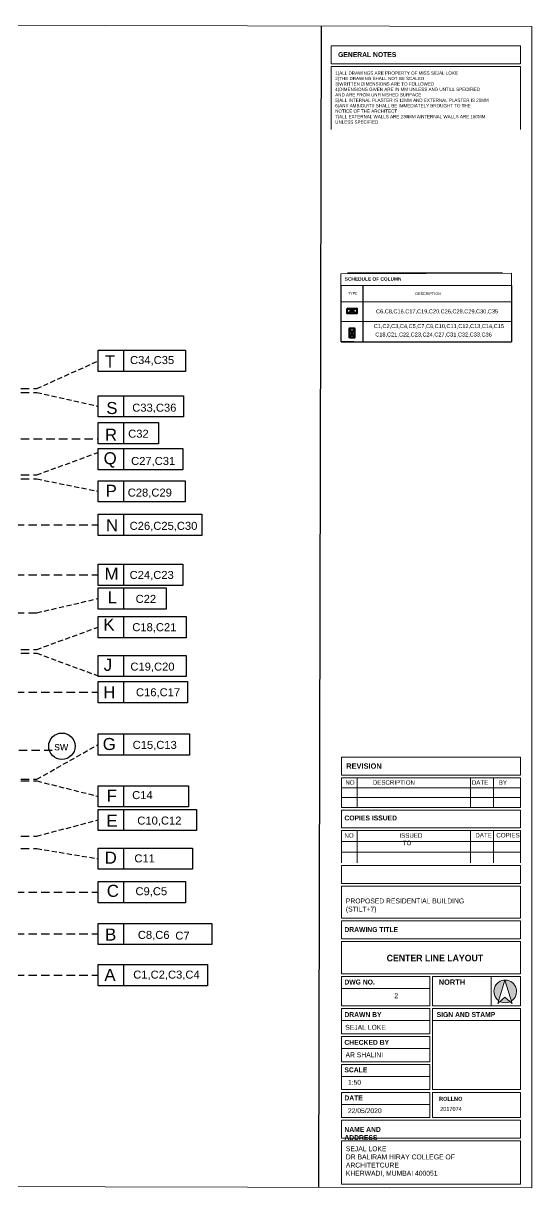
# Model space of a CAD drawing. Header units: millimetres. Extents: x -1932176 to 78768, y -1967 to 1266654.
# Drawn here: x -269378 to -250318, y 498524 to 542171 of the extents above; entities that cross this region are included whole.
import ezdxf

# ---------------------------------------------------------------- set-up
doc = ezdxf.new("R2010")
doc.units = ezdxf.units.MM
doc.linetypes.add('DASHDOTX2', pattern=[50.8, 25.4, -12.7, 0, -12.7])
doc.linetypes.add('DASHED2', pattern=[9.525, 6.35, -3.175])
for name, color, linetype, lineweight in [('CENTERLINE', 251, 'DASHDOTX2', 15), ('exterior', 255, 'Continuous', 25), ('GH', 7, 'Continuous', 20), ('Layer2', 7, 'Continuous', 5), ('SHEET', 7, 'Continuous', 13)]:
    doc.layers.add(name, color=color, linetype=linetype, lineweight=lineweight)
doc.layers.add('column', color=7, linetype='Continuous')
doc.styles.add('20 scale', font='ARIALN.TTF', dxfattribs={"height": 0.2})
doc.styles.get("Standard").update_dxf_attribs({"font": 'arial.ttf'})

msp = doc.modelspace()

# ---------------------------------------------------------------- hatches: boundary and pattern name
at = {"layer": 'SHEET', "linetype": 'ByBlock', "lineweight": 20, "transparency": 33554687}
h = msp.add_hatch(color=0, dxfattribs=at)
h.dxf.hatch_style = 1
h.paths.add_polyline_path([(-251321.26624, 506302.20179), (-251079.48648, 505524.75456, 3.231701641), (-251559.57723, 505535.90847)])
h.paths.add_polyline_path([(-251321.26624, 505661.85759), (-251506.81135, 505503.51919, 0.2347967333), (-251128.44633, 505497.3111)])

# ---------------------------------------------------------------- linework, layer by layer
at = {"ltscale": 30}
for p, q in [((-258209.51687, 542065.24219), (-258310.83723, 498542.81545)), ((-257460.62672, 530233.89747), (-251081.18356, 530233.89747))]:
    msp.add_line(p, q, dxfattribs=at)
at = {"color": 252, "ltscale": 30}
for p, q in [((-257468.65176, 532346.62308), (-257468.65176, 530233.89747)), ((-251081.18356, 532346.62308), (-251081.18356, 530233.89747)), ((-265627.20149, 529914.50783), (-265627.20149, 529118.55579)), ((-265627.20149, 528212.37742), (-265627.20149, 527416.42538)), ((-265627.20149, 527203.75876), (-265627.20149, 526407.80672)), ((-265627.20149, 526228.83966), (-265627.20149, 525432.88762)), ((-265627.20149, 525025.27102), (-265627.20149, 524229.31898)), ((-265627.20149, 523771.36904), (-265627.20149, 522975.417)), ((-265627.20149, 521892.77593), (-265627.20149, 521096.82389)), ((-265627.20149, 521007.37722), (-265627.20149, 520211.42518)), ((-265627.20149, 519936.20585), (-265627.20149, 519140.25381)), ((-265627.20149, 518479.69871), (-265627.20149, 517683.74667)), ((-265627.20149, 517499.36347), (-265627.20149, 516703.41143)), ((-265627.20149, 515532.01824), (-265627.20149, 514736.0662)), ((-265627.20149, 513593.32982), (-265627.20149, 512797.37778)), ((-265627.20149, 512706.14263), (-265627.20149, 511910.19059)), ((-265627.20149, 511254.84672), (-265627.20149, 510458.89468)), ((-265627.20149, 510003.47005), (-265627.20149, 509207.51801)), ((-265627.20149, 508432.56749), (-265627.20149, 507636.61545)), ((-265627.20149, 506892.96153), (-265627.20149, 506097.00949))]:
    msp.add_line(p, q, dxfattribs=at)
at = {"linetype": 'ByBlock', "transparency": 16777216}
msp.add_line((-256645.04232, 532346.62308), (-256645.04232, 530233.89747), dxfattribs=at)
at = {"color": 244, "ltscale": 30, "true_color": 0x991b1e}
msp.add_line((-256990.9464, 530233.89747), (-257460.62672, 530233.89747), dxfattribs=at)
at = {"color": 252, "linetype": 'DASHED2', "ltscale": 30}
for p, q in [((-268873.86191, 528478.03128), (-266569.77038, 529516.53181)), ((-268873.86191, 528331.33008), (-266569.77038, 527814.4014)), ((-268873.86191, 525244.79991), (-266569.77038, 526084.80774)), ((-268873.86191, 525094.79991), (-266569.77038, 524627.295)), ((-268873.86191, 520074.79991), (-266569.77038, 520609.4012)), ((-268873.86191, 518700.98643), (-266569.77038, 519538.22983)), ((-268873.86191, 518559.33945), (-266569.77038, 517712.1968)), ((-268873.86191, 513834.98908), (-266569.77038, 515134.04222)), ((-268873.86191, 513772.17628), (-266569.77038, 513195.3538)), ((-268873.86191, 511704.98591), (-266569.77038, 512308.16661)), ((-268873.86191, 511235.63547), (-266569.77038, 510856.8707))]:
    msp.add_line(p, q, dxfattribs=at)
at = {"color": 252, "linetype": 'DASHED2', "ltscale": 50}
for p, q in [((-295662.90134, 528478.03128), (-268873.86191, 528478.03128)), ((-295662.90134, 528331.33008), (-268873.86191, 528331.33008)), ((-295662.90134, 526594.79991), (-266569.77038, 526594.79991)), ((-295662.90134, 525244.79991), (-268873.86191, 525244.79991)), ((-295662.90134, 525094.79991), (-268873.86191, 525094.79991)), ((-296806.73767, 523373.39302), (-266569.77038, 523373.39302)), ((-296806.73767, 521494.79991), (-266569.77038, 521494.79991)), ((-296806.73767, 520074.79991), (-268873.86191, 520074.79991)), ((-295662.90134, 518700.98643), (-268873.86191, 518700.98643)), ((-295662.90134, 518559.33945), (-268873.86191, 518559.33945)), ((-296806.73767, 517101.38745), (-266569.77038, 517101.38745)), ((-296217.10101, 514930.50323), (-268298.1537, 514930.50323)), ((-295662.90134, 513834.98908), (-268873.86191, 513834.98908)), ((-295662.90134, 513772.17628), (-268873.86191, 513772.17628)), ((-295662.90134, 511704.98591), (-268873.86191, 511704.98591)), ((-295662.90134, 511235.63547), (-268873.86191, 511235.63547)), ((-296806.73767, 509605.49403), (-266569.77038, 509605.49403)), ((-296806.73767, 508034.59147), (-266569.77038, 508034.59147)), ((-296806.73767, 506494.98551), (-266569.77038, 506494.98551))]:
    msp.add_line(p, q, dxfattribs=at)
at = {"color": 252, "ltscale": 30}
for points in [[(-266569.77038, 529914.50783), (-263294.80522, 529914.50783), (-263294.80522, 529118.55579), (-266569.77038, 529118.55579)], [(-266569.77038, 528212.37742), (-263373.68469, 528212.37742), (-263373.68469, 527416.42538), (-266569.77038, 527416.42538)], [(-266569.77038, 527203.75876), (-264303.68031, 527203.75876), (-264303.68031, 526407.80672), (-266569.77038, 526407.80672)], [(-266569.77038, 526228.83966), (-263391.06108, 526228.83966), (-263391.06108, 525432.88762), (-266569.77038, 525432.88762)], [(-266569.77038, 525025.27102), (-263303.20658, 525025.27102), (-263303.20658, 524229.31898), (-266569.77038, 524229.31898)], [(-266569.77038, 523771.36904), (-262680.28431, 523771.36904), (-262680.28431, 522975.417), (-266569.77038, 522975.417)], [(-266569.77038, 521892.77593), (-263390.93154, 521892.77593), (-263390.93154, 521096.82389), (-266569.77038, 521096.82389)], [(-266569.77038, 521007.37722), (-264022.61295, 521007.37722), (-264022.61295, 520211.42518), (-266569.77038, 520211.42518)], [(-266569.77038, 519936.20585), (-263268.08781, 519936.20585), (-263268.08781, 519140.25381), (-266569.77038, 519140.25381)], [(-266569.77038, 518479.69871), (-263276.84694, 518479.69871), (-263276.84694, 517683.74667), (-266569.77038, 517683.74667)], [(-266569.77038, 517499.36347), (-263224.2058, 517499.36347), (-263224.2058, 516703.41143), (-266569.77038, 516703.41143)], [(-266569.77038, 515532.01824), (-263145.10426, 515532.01824), (-263145.10426, 514736.0662), (-266569.77038, 514736.0662)], [(-266569.77038, 513593.32982), (-263188.51953, 513593.32982), (-263188.51953, 512797.37778), (-266569.77038, 512797.37778)], [(-266569.77038, 512706.14263), (-262881.44619, 512706.14263), (-262881.44619, 511910.19059), (-266569.77038, 511910.19059)], [(-266569.77038, 511254.84672), (-263029.92374, 511254.84672), (-263029.92374, 510458.89468), (-266569.77038, 510458.89468)], [(-266569.77038, 510003.47005), (-263293.13152, 510003.47005), (-263293.13152, 509207.51801), (-266569.77038, 509207.51801)], [(-266569.77038, 508432.56749), (-262309.78334, 508432.56749), (-262309.78334, 507636.61545), (-266569.77038, 507636.61545)], [(-266569.77038, 506892.96153), (-262476.4803, 506892.96153), (-262476.4803, 506097.00949), (-266569.77038, 506097.00949)]]:
    msp.add_lwpolyline(points, close=True, dxfattribs=at)
msp.add_circle((-267930.43304, 515073.53191), 493.80749, dxfattribs=at)
at = {"layer": 'column', "linetype": 'ByBlock', "lineweight": 20, "transparency": 16777216}
msp.add_line((-257234.53447, 531477.3192), (-257234.53447, 531297.3192), dxfattribs=at)
at = {"layer": 'column', "color": 0, "linetype": 'ByBlock', "lineweight": 40, "transparency": 16777216}
msp.add_lwpolyline([(-257234.53447, 531477.3192), (-256874.53447, 531477.3192), (-256874.53447, 531297.3192), (-257234.53447, 531297.3192)], close=True, dxfattribs=at)
at = {"layer": 'column', "color": 0, "lineweight": 40, "transparency": 16777216}
msp.add_lwpolyline([(-257145.70273, 530377.1403), (-257145.70273, 530737.1403), (-256965.70273, 530737.1403), (-256965.70273, 530377.1403)], close=True, dxfattribs=at)
at = {"layer": 'GH', "linetype": 'ByBlock', "lineweight": 40, "transparency": 16777216}
for p, q in [((-256873.08525, 531477.3192), (-257233.08525, 531297.3192)), ((-256873.08525, 531297.3192), (-257233.08525, 531477.3192)), ((-256964.25351, 530377.1403), (-257144.25351, 530737.1403)), ((-256964.25351, 530737.1403), (-257144.25351, 530377.1403))]:
    msp.add_line(p, q, dxfattribs=at)
at = {"layer": 'Layer2', "linetype": 'ByBlock', "lineweight": 9, "transparency": 16777216}
for p, q in [((-257474.86058, 531733.89747), (-251081.18356, 531733.89747)), ((-257474.86058, 530988.65261), (-251081.18356, 530988.65261))]:
    msp.add_line(p, q, dxfattribs=at)
msp.add_lwpolyline([(-257468.65176, 532346.62308), (-251081.18356, 532346.62308), (-251081.18356, 532809.39056), (-257468.65176, 532785.6117)], close=True, dxfattribs=at)
at = {"layer": 'SHEET', "color": 18, "linetype": 'ByBlock', "lineweight": 9, "true_color": 0x000000}
for p, q in [((-250733.67258, 540654.79976), (-250733.67258, 541325.9871)), ((-250733.67258, 538191.14293), (-250733.67258, 540554.12166)), ((-257218.61573, 532814.002), (-251416.9633, 532814.002))]:
    msp.add_line(p, q, dxfattribs=at)
at = {"layer": 'SHEET', "color": 18, "linetype": 'Continuous', "lineweight": 9, "ltscale": 50, "true_color": 0x000000}
msp.add_line((-257830.36711, 540654.79976), (-251118.49376, 540654.79976), dxfattribs=at)
at = {"layer": 'SHEET', "color": 18, "linetype": 'Continuous', "lineweight": 9, "ltscale": 2.5, "true_color": 0x000000}
for p, q in [((-251118.49376, 540554.12166), (-257830.36711, 540554.12166)), ((-250733.67258, 540554.12166), (-257830.36711, 540554.12166)), ((-250733.67258, 514658.41973), (-250733.67258, 514002.58633)), ((-250733.67258, 513987.23239), (-250733.67258, 514658.41973)), ((-257445.54594, 513886.55429), (-250733.67258, 513886.55429)), ((-257445.54594, 513886.55429), (-257445.54594, 512781.35605)), ((-256859.73891, 513886.55429), (-256859.73891, 512781.35605)), ((-252607.01806, 513886.55429), (-252607.01806, 512781.35605)), ((-251746.33558, 513886.55429), (-251746.33558, 512781.35605)), ((-250733.67258, 513886.55429), (-250733.67258, 512781.35605)), ((-257445.54594, 513518.15488), (-250733.67258, 513518.15488)), ((-257445.54594, 513149.75546), (-250733.67258, 513149.75546)), ((-250733.67258, 512781.35605), (-257445.54594, 512781.35605)), ((-250733.67258, 512680.67795), (-250733.67258, 512009.49061)), ((-257445.54594, 510702.93616), (-257445.54594, 511908.81251)), ((-257445.54594, 511908.81251), (-250733.67258, 511908.81251)), ((-256859.73891, 511908.81251), (-256859.73891, 510702.93616)), ((-252607.01806, 511908.81251), (-252607.01806, 510702.93616)), ((-251746.33558, 511908.81251), (-251746.33558, 510702.93616)), ((-250733.67258, 511908.81251), (-250733.67258, 510702.93616)), ((-257445.54594, 511506.85373), (-250733.67258, 511506.85373)), ((-257445.54594, 511104.89495), (-250733.67258, 511104.89495)), ((-254139.94831, 505346.25608), (-254139.94831, 506445.4183)), ((-254039.27021, 505346.25608), (-254039.27021, 506445.4183)), ((-251832.8348, 506445.4183), (-251832.8348, 505346.25608)), ((-254139.94831, 504297.43046), (-254139.94831, 505245.57798)), ((-254039.27021, 502199.77921), (-254039.27021, 505245.57798)), ((-254139.94831, 503248.60483), (-254139.94831, 504196.75236)), ((-254139.94831, 502199.77921), (-254139.94831, 503147.92673)), ((-254139.94831, 501150.95359), (-254139.94831, 502099.10111)), ((-254039.27021, 502199.77921), (-250733.67258, 502199.77921)), ((-254039.27021, 501150.95359), (-254039.27021, 502099.10111)), ((-254039.27021, 502099.10111), (-250733.67258, 502099.10111)), ((-254039.27021, 501150.95359), (-250733.67258, 501150.95359))]:
    msp.add_line(p, q, dxfattribs=at)
at = {"layer": 'SHEET', "linetype": 'ByBlock', "lineweight": 20}
for p, q in [((-251592.35163, 505430.52179), (-251321.26624, 506302.20179)), ((-251050.18086, 505430.52179), (-251321.26624, 506302.20179)), ((-251592.35163, 505430.52179), (-251321.26624, 505661.85759)), ((-251050.18086, 505430.52179), (-251321.26624, 505661.85759))]:
    msp.add_line(p, q, dxfattribs=at)
at = {"layer": 'SHEET'}
msp.add_lwpolyline([(-303640.25146, 542171.33993), (-250318.1175, 542046.81282), (-250318.1175, 498524.14947), (-303640.25146, 498648.67658)], close=True, dxfattribs=at)
at = {"layer": 'SHEET', "color": 18, "linetype": 'Continuous', "lineweight": 9, "ltscale": 2.5, "true_color": 0x000000}
for points in [[(-250733.67258, 540654.79976), (-257830.36711, 540654.79976), (-257830.36711, 541325.9871), (-250733.67258, 541325.9871)], [(-257830.36711, 538191.14293), (-257830.36711, 540554.12166)], [(-255146.72931, 512680.67795), (-257445.54594, 512680.67795)], [(-257445.54594, 512009.49061), (-257445.54594, 512680.67795)], [(-250733.67258, 512009.49061), (-257445.54594, 512009.49061), (-257445.54594, 512680.67795), (-250733.67258, 512680.67795)], [(-257445.54594, 510702.93616), (-257445.54594, 511908.81251)], [(-257445.54594, 509931.07073), (-257445.54594, 510602.25806)], [(-257445.54594, 508624.51628), (-257445.54594, 509830.39263)], [(-250733.67258, 508523.83818), (-257445.54594, 508523.83818)], [(-257445.54594, 507852.65084), (-257445.54594, 508523.83818)], [(-257445.54594, 506546.0964), (-257445.54594, 507751.97274)], [(-254139.94831, 505987.36196), (-257445.54594, 505987.36196), (-257445.54594, 506445.4183), (-254139.94831, 506445.4183)], [(-254039.27021, 506445.4183), (-250733.67258, 506445.4183)], [(-250733.67258, 506445.4183), (-250733.67258, 505346.25608)], [(-254139.94831, 505346.25608), (-257445.54594, 505346.25608), (-257445.54594, 505987.36196), (-254139.94831, 505987.36196)], [(-254139.94831, 504787.52165), (-257445.54594, 504787.52165), (-257445.54594, 505245.57798), (-254139.94831, 505245.57798)], [(-250733.67258, 505346.25608), (-254039.27021, 505346.25608)], [(-254039.27021, 505245.57798), (-250733.67258, 505245.57798)], [(-250733.67258, 505245.57798), (-250733.67258, 502199.77921)], [(-254139.94831, 504297.43046), (-257445.54594, 504297.43046), (-257445.54594, 504787.52165), (-254139.94831, 504787.52165)], [(-254039.27021, 504787.52165), (-250733.67258, 504787.52165)], [(-254139.94831, 503738.69602), (-257445.54594, 503738.69602), (-257445.54594, 504196.75236), (-254139.94831, 504196.75236)], [(-254139.94831, 503248.60483), (-257445.54594, 503248.60483), (-257445.54594, 503738.69602), (-254139.94831, 503738.69602)], [(-254139.94831, 502689.8704), (-257445.54594, 502689.8704), (-257445.54594, 503147.92673), (-254139.94831, 503147.92673)], [(-254139.94831, 502199.77921), (-257445.54594, 502199.77921), (-257445.54594, 502689.8704), (-254139.94831, 502689.8704)], [(-254139.94831, 501641.04478), (-257445.54594, 501641.04478), (-257445.54594, 502099.10111), (-254139.94831, 502099.10111)], [(-250733.67258, 502099.10111), (-250733.67258, 501150.95359)], [(-254139.94831, 501150.95359), (-257445.54594, 501150.95359), (-257445.54594, 501641.04478), (-254139.94831, 501641.04478)], [(-250733.67258, 501050.27549), (-257445.54594, 501050.27549)]]:
    msp.add_lwpolyline(points, dxfattribs=at)
at = {"layer": 'SHEET', "linetype": 'Continuous', "lineweight": 9, "ltscale": 2.5}
msp.add_lwpolyline([(-250733.67258, 513987.23239), (-257445.54594, 513987.23239), (-257445.54594, 514658.41973), (-250733.67258, 514658.41973)], dxfattribs=at)
at = {"layer": 'SHEET', "color": 18, "linetype": 'Continuous', "lineweight": 9, "ltscale": 2.5, "true_color": 0x000000}
for points in [[(-257445.54594, 510602.25806), (-250733.67258, 510602.25806), (-250733.67258, 509931.07073), (-257445.54594, 509931.07073)], [(-257445.54594, 509830.39263), (-250733.67258, 509830.39263), (-250733.67258, 508624.51628), (-257445.54594, 508624.51628)], [(-257445.54594, 508523.83818), (-250733.67258, 508523.83818), (-250733.67258, 507852.65084), (-257445.54594, 507852.65084)], [(-257445.54594, 507751.97274), (-250733.67258, 507751.97274), (-250733.67258, 506546.0964), (-257445.54594, 506546.0964)], [(-257445.54594, 501050.27549), (-250733.67258, 501050.27549), (-250733.67258, 500379.08815), (-257445.54594, 500379.08815)], [(-257445.54594, 500278.41005), (-250733.67258, 500278.41005), (-250733.67258, 498659.07519), (-257445.54594, 498659.07519)]]:
    msp.add_lwpolyline(points, close=True, dxfattribs=at)
at = {"layer": 'SHEET', "linetype": 'ByBlock', "lineweight": 20}
for start, end in [(303.056834927, 234.281348043), (242.632966002, 295.487021519)]:
    msp.add_arc((-251311.38318, 505881.06987), 425.13137, start, end, dxfattribs=at)

# ---------------------------------------------------------------- texts
at = {"color": 252, "ltscale": 30}
msp.add_text('sw', height=307.251906, dxfattribs=at).set_placement((-268217.80856, 514917.38817))
at = {"transparency": 16777216, "insert": (-257324.62012, 532652.71398), "char_height": 130, "attachment_point": 1}
msp.add_mtext_dynamic_manual_height_columns('{\\fCentury Gothic|b1|i0|c0|p34;SCHEDULE OF COLUMN}', width=3849.7581024, gutter_width=1065.26846, heights=[0], dxfattribs=at)
at = {"color": 252, "linetype": 'DASHED2', "ltscale": 30, "char_height": 300, "attachment_point": 1}
for s, width, insert in [('C34,C35', 6.7106347, (-265376.1249, 529698.07915)), ('C33,C36', 100, (-265292.37651, 527913.14275)), ('C32', 253.4975865, (-265445.91421, 526937.00524)), ('C27,C31', 2.9900161, (-265335.94804, 525915.70656)), ('C28,C29', 103.3453107, (-265461.56961, 524730.39711)), ('C26,C25,C30', 16.6955367, (-265390.87972, 523483.82586)), ('C22', 16.2660868, (-265166.54727, 520745.13725)), ('C18,C21', 9.1037231, (-265292.17089, 519685.33158)), ('C16,C17', 104.4062594, (-265152.59023, 517244.98739)), ('C15,C13', 63.0530775, (-265277.26186, 515272.42246)), ('C14', 19.1608403, (-265296.83215, 513390.98433)), ('C10,C12', 10.4174249, (-265102.78861, 512435.53272)), ('C11', 16.4873419, (-265213.78489, 511019.23119)), ('C9,C5', 6.7444375, (-265172.20369, 509786.83745)), ('C8,C6', 8.0412379, (-265083.39104, 508150.31322)), ('C7', 17.4683929, (-263677.57514, 508122.77437)), ('C1,C2,C3,C4', 14.6635243, (-265256.98427, 506662.00626))]:
    msp.add_mtext_dynamic_manual_height_columns(s, width=width, gutter_width=12.5, heights=[0], dxfattribs=dict(at, insert=insert))
for s, insert in [('C24,C23', (-265390.87972, 521643.10939)), ('C19,C20', (-265361.9602, 518207.18048))]:
    msp.add_mtext(s, dxfattribs=dict(at, insert=insert))
at = {"layer": 'CENTERLINE'}
for s, p in [('T', (-266318.41004, 529268.64007)), ('S', (-266266.32405, 527524.56644)), ('R', (-266318.30929, 526524.81428)), ('Q', (-266365.96431, 525640.59636)), ('P', (-266292.3177, 524421.43923)), ('N', (-266279.39695, 523132.33387)), ('M', (-266331.38013, 521314.60218)), ('L', (-266214.41489, 520431.70402)), ('K', (-266376.87621, 519408.95696)), ('J', (-266363.86294, 517897.37446)), ('H', (-266380.10845, 516866.71739)), ('G', (-266400.55876, 514930.60537)), ('F', (-266255.17569, 512991.14599)), ('E', (-266263.25219, 512055.03869)), ('D', (-266326.36522, 510669.78784)), ('C', (-266247.34182, 509427.02465)), ('B', (-266311.962, 507788.83687)), ('A', (-266338.25456, 506274.93513))]:
    msp.add_text(s, height=451.23883, dxfattribs=at).set_placement(p)
at = {"layer": 'exterior', "linetype": 'ByBlock', "lineweight": 20, "transparency": 16777216}
for s, p in [('C6,C8,C16,C17,C19,C20,C26,C28,C29,C30,C35', (-256153.68045, 531297.92473)), ('C1,C2,C3,C4,C5,C7,C9,C10,C11,C12,C13,C14,C15', (-256239.19316, 530745.86192)), ('C18,C21,C22,C23,C24,C27,C31,C32,C33,C36', (-256182.17007, 530429.74019))]:
    msp.add_text(s, height=150, dxfattribs=at).set_placement(p)
at = {"layer": 'Layer2', "linetype": 'ByBlock', "lineweight": 9, "transparency": 16777216, "char_height": 100, "attachment_point": 1}
for s, insert in [('{\\fCentury Gothic|b0|i0|c0|p34;TYPE}', (-257205.36982, 532097.30864)), ('{\\fCentury Gothic|b0|i0|c0|p34;DESCRIPTION}', (-254674.85179, 532086.51432))]:
    msp.add_mtext(s, dxfattribs=dict(at, insert=insert))
at = {"layer": 'SHEET', "linetype": 'ByBlock', "lineweight": 20, "attachment_point": 1}
for s, width, insert, char_height in [('{\\fCentury Gothic|b1|i0|c0|p34;GENERAL NOTES}', 2437.1509055, (-257576.01207, 541090.7892), 183.4829289), ('{\\fCentury Gothic|b1|i0|c0|p34;COPIES ISSUED}', 2437.1509055, (-257340.17045, 512474.98267), 183.4829289), ('{\\fCentury Gothic|b0|i0|c0|p34;PROPOSED RESIDENTIAL BUILDING (STILT+7)}', 4907.5748606, (-257284.52582, 509365.3752), 183.4829289), ('{\\fCentury Gothic|b1|i0|c0|p34;DRAWING TITLE}', 2437.1509055, (-257340.17045, 508293.57935), 183.4829289), ('{\\fCentury Gothic|b1|i0|c0|p34;CENTER LINE LAYOUT}', 4907.5748606, (-255755.71605, 507255.73894), 244.6439053), ('{\\fCentury Gothic|b1|i0|c0|p34;DWG NO.}', 2437.1509055, (-257340.17045, 506324.29361), 183.4829289), ('{\\fCentury Gothic|b1|i0|c0|p34;DRAWN BY}', 2437.1509055, (-257340.17045, 505106.31154), 183.4829289), ('{\\fCentury Gothic|b1|i0|c0|p34;SIGN AND STAMP}', 2437.1509055, (-253881.86763, 505106.31154), 183.4829289), ('{\\fCentury Gothic|b1|i0|c0|p34;CHECKED BY}', 2437.1509055, (-257340.17045, 504064.21141), 183.4829289), ('{\\fCentury Gothic|b1|i0|c0|p34;SCALE}', 2437.1509055, (-257340.17045, 503033.63593), 183.4829289), ('{\\fCentury Gothic|b1|i0|c0|p34;DATE}', 2437.1509055, (-257340.17045, 501982.99889), 183.4829289), ('{\\fCentury Gothic|b1|i0|c0|p34;ROLLNO}', 2437.1509055, (-253790.30478, 501930.63825), 150), ('{\\fCentury Gothic|b1|i0|c0|p34;NAME AND ADDRESS}', 2437.1509055, (-257340.17045, 500800.93962), 183.4829289), ('{\\fCentury Gothic|b0|i0|c0|p34;SEJAL LOKE\\PDR BALIRAM HIRAY COLLEGE OF ARCHITETCURE \\PKHERWADI, MUMBAI 400051}', 4907.5748606, (-257284.52582, 500075.62057), 183.4829289)]:
    msp.add_mtext_dynamic_manual_height_columns(s, width=width, gutter_width=57.3737, heights=[0], dxfattribs=dict(at, insert=insert, char_height=char_height))
at = {"layer": 'SHEET', "linetype": 'ByBlock', "lineweight": 9, "insert": (-257684.18667, 540367.4526), "char_height": 122.3219526, "attachment_point": 1}
msp.add_mtext_dynamic_manual_height_columns('{\\fCentury Gothic|b0|i0|c0|p34;1)ALL DRAWINGS ARE PROPERTY OF MISS SEJAL LOKE\\P2)THE DRAWING SHALL NOT BE SCALED \\P3)WRITTEN DIMENSIONS ARE TO FOLLOWED \\P4)DIMENSIONS GIVEN ARE IN MM UNLESS AND UNTILL SPECIFIED \\PAND ARE FROM UNFINISHED SURFACE \\P5)ALL INTERNAL PLASTER IS 12MM AND EXTERNAL PLASTER IS 20MM\\P6)ANY AMBIGUITY SHALL BE IMMEDIATELY BROUGHT TO THE NOTICE OF THE ARCHITECT \\P7)ALL EXTERNAL WALLS ARE 230MM AINTERNAL WALLS ARE 150MM UNLESS SPECIFIED}', width=5543.582225, gutter_width=57.3737, heights=[0], dxfattribs=at)
at = {"layer": 'SHEET', "color": 18, "linetype": 'Continuous', "lineweight": 9, "ltscale": 50, "true_color": 0x000000, "attachment_point": 1, "style": '20 scale'}
for s, width, heights, insert, char_height in [('{\\fCentury Gothic|b1|i0|c0|p34;REVISION  }', 66.4831048, [6.59764], (-257270.55174, 514430.05796), 201.3562007), ('\\pi-166.68;{\\fCentury Gothic|b0|i0|c0|p34;NO}', 8.7279214, [4.14976], (-257138.13138, 513796.68118), 167.7968339), ('\\pi-695.31;{\\fCentury Gothic|b0|i0|c0|p34;DESCRIPTION}', 34.9161875, [4.14976], (-255582.88079, 513796.68118), 167.7968339), ('\\pi-264.79;{\\fCentury Gothic|b0|i0|c0|p34;DATE}', 12.8232824, [4.14976], (-252299.6035, 513796.68118), 167.7968339), ('\\pi-115.4;{\\fCentury Gothic|b0|i0|c0|p34;BY}', 13.5326087, [4.14976], (-251438.92102, 513796.68118), 167.7968339), ('\\pi-166.68;{\\fCentury Gothic|b0|i0|c0|p34;NO}', 8.7279214, [4.14976], (-257172.87942, 511810.32632), 167.7968339), ('\\pi-264.79;{\\fCentury Gothic|b0|i0|c0|p34;DATE}', 12.8232824, [4.14976], (-252166.79871, 511821.12063), 167.7968339), ('\\pi-392.19;{\\fCentury Gothic|b0|i0|c0|p34;COPIES}', 13.5326087, [4.14976], (-251253.51618, 511821.12063), 167.7968339), ('{\\fCentury Gothic|b1|i0|c0|p34;NORTH}', 30.7331048, [4.78312], (-253803.64621, 506330.75774), 201.3562007), ('{\\fCentury Gothic|b0|i0|c0|p34;SEJAL LOKE}', 2212.0658659, [4.78312], (-257308.52987, 504628.75218), 183.4829289), ('{\\fCentury Gothic|b0|i0|c0|p34;AR SHALINI }', 2212.0658659, [4.78312], (-257297.54637, 503596.95834), 183.4829289), ('{\\fCentury Gothic|b0|i0|c0|p34;1:50}', 30.7331048, [4.78312], (-257209.49638, 502565.93901), 183.4829289), ('{\\fCentury Gothic|b0|i0|c0|p34;22/05/2020}', 1240.2372357, [4.78312], (-257209.49638, 501502.88624), 183.4829289), ('{\\fCentury Gothic|b0|i0|c0|p34;2017074}', 689.9624133, [4.78312], (-253749.00276, 501550.40597), 150)]:
    msp.add_mtext_dynamic_manual_height_columns(s, width=width, gutter_width=1125, heights=heights, dxfattribs=dict(at, insert=insert, char_height=char_height))
at = {"layer": 'SHEET', "color": 18, "linetype": 'Continuous', "lineweight": 9, "ltscale": 50, "true_color": 0x000000}
note = msp.add_mtext_dynamic_manual_height_columns('\\pi-336.27;{\\fCentury Gothic|b0|i0|c0|p34;ISSUED }', width=34.9161875, gutter_width=430.8795, heights=[4.14976, 0], dxfattribs=dict(at, insert=(-255617.62884, 511810.32632), char_height=167.7968339, attachment_point=1, style='20 scale'))
for column, words in zip(note.columns.linked_columns, ['\\pi-125.3;{\\fCentury Gothic|b0|i0|c0|p34;TO}']):
    column.text = words
note = msp.add_mtext_dynamic_manual_height_columns('{\\fCentury Gothic|b0|i0|c0|p34;2\\P}', width=689.9624133, gutter_width=1125, heights=[4.78312, 0], dxfattribs=dict(at, insert=(-257279.31401, 505811.40714), char_height=183.4829289, attachment_point=1, style='20 scale'))

doc.saveas('drawing.dxf')
